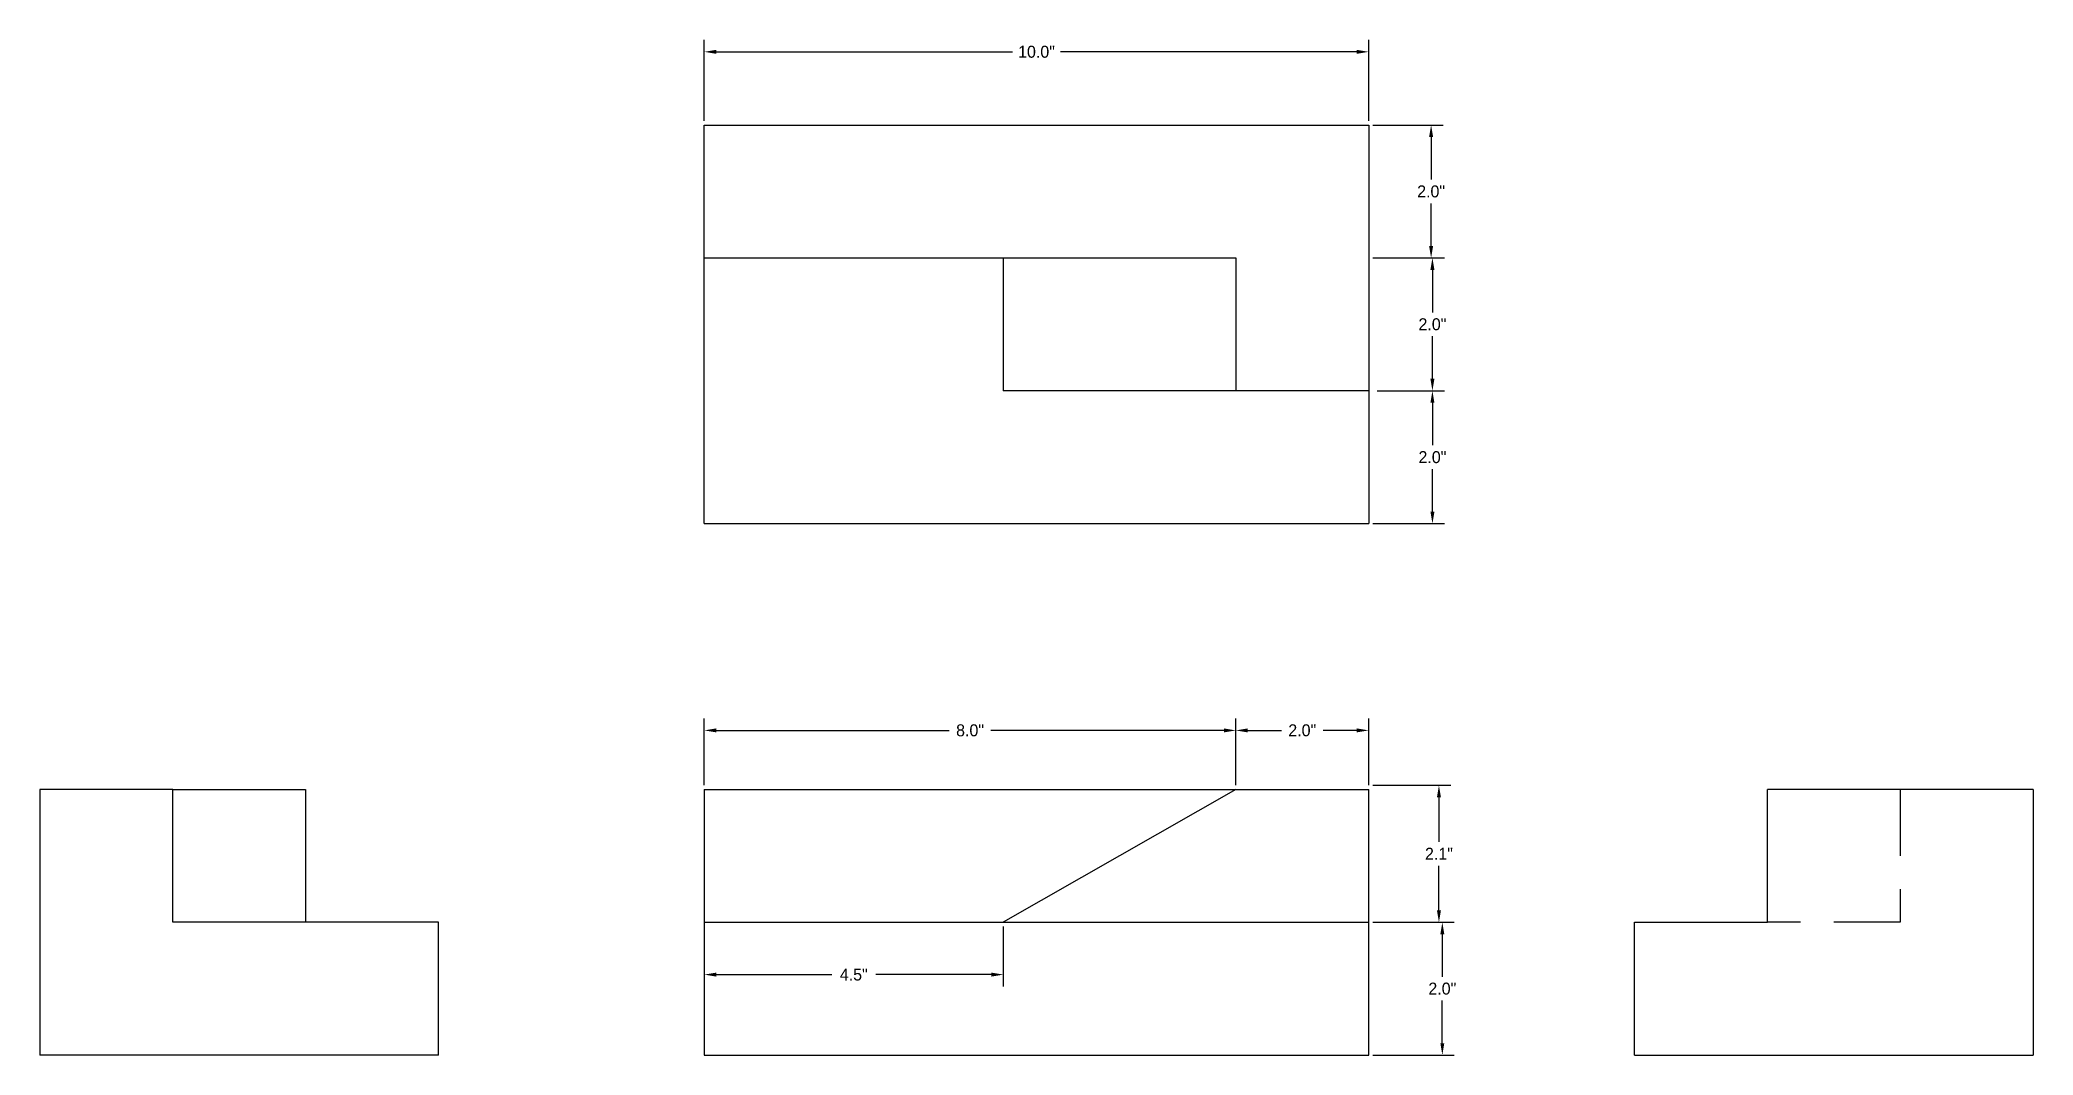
# Model space of a CAD drawing. Header units: inches. Extents: x 30.7 to 60.7, y 25.9 to 41.2.
import ezdxf

# ---------------------------------------------------------------- set-up
doc = ezdxf.new("R2010")
doc.units = ezdxf.units.IN
doc.header["$MEASUREMENT"] = 0
for name, pattern in [('ACAD_ISO03W100', [30, 12, -18]), ('CENTERX2', [4, 2.5, -0.5, 0.5, -0.5]), ('DASHEDX2', [1.5, 1, -0.5])]:
    doc.linetypes.add(name, pattern=pattern)
doc.dimstyles.get("Standard").update_dxf_attribs({"dimtxt": 0.18, "dimasz": 0.18, "dimexe": 0.18, "dimexo": 0.0625, "dimgap": 0.09, "dimtad": 0, "dimtih": 1, "dimtoh": 1, "dimdec": 1, "dimzin": 0, "dimdsep": 46, "dimlunit": 3, "dimtxsty": 'Standard', "dimcen": 0.09, "dimadec": 0, "dimazin": 0, "dimtfac": 1, "dimtdec": 1, "dimtofl": 0, "dimtmove": 0, "dimatfit": 3, "dimfxl": 1, "dimtolj": 1, "dimtzin": 0, "dimarcsym": 0})

# ---------------------------------------------------------------- blocks, each defined once
blk = doc.blocks.new('*D1')
at = {"color": 0, "lineweight": -2}
for p, q in [((40.699, 39.99), (40.699, 41.21)), ((50.699, 39.99), (50.699, 41.21)), ((40.879, 41.03), (45.339, 41.03)), ((50.519, 41.03), (46.059, 41.03))]:
    blk.add_line(p, q, dxfattribs=at)
at = {"color": 0}
for points in [[(40.879, 41.06), (40.879, 41), (40.699, 41.03)], [(50.519, 41.06), (50.519, 41), (50.699, 41.03)]]:
    blk.add_solid(points, dxfattribs=at)
at = {"layer": 'Defpoints', "color": 0}
for p in [(50.699, 41.03), (40.699, 39.928), (50.699, 39.928)]:
    blk.add_point(p, dxfattribs=at)
at = {"color": 0, "insert": (45.699, 41.03), "char_height": 0.18, "attachment_point": 5}
blk.add_mtext('\\A1;10.0"', dxfattribs=at)
blk = doc.blocks.new('*D2')
at = {"color": 0, "lineweight": -2}
for p, q in [((50.824, 37.928), (51.838, 37.928)), ((51.658, 37.748), (51.658, 37.108)), ((51.658, 36.108), (51.658, 36.748)), ((50.824, 35.928), (51.838, 35.928))]:
    blk.add_line(p, q, dxfattribs=at)
at = {"color": 0}
for points in [[(51.628, 37.748), (51.688, 37.748), (51.658, 37.928)], [(51.628, 36.108), (51.688, 36.108), (51.658, 35.928)]]:
    blk.add_solid(points, dxfattribs=at)
at = {"layer": 'Defpoints', "color": 0}
for p in [(50.761, 37.928), (50.761, 35.928), (51.658, 35.928)]:
    blk.add_point(p, dxfattribs=at)
at = {"color": 0, "insert": (51.658, 36.928), "char_height": 0.18, "attachment_point": 5}
blk.add_mtext('\\A1;2.0"', dxfattribs=at)
blk = doc.blocks.new('*D3')
at = {"color": 0, "lineweight": -2}
for p, q in [((50.886, 35.928), (51.838, 35.928)), ((51.658, 35.748), (51.658, 35.108)), ((51.658, 34.108), (51.658, 34.748)), ((50.761, 33.928), (51.838, 33.928))]:
    blk.add_line(p, q, dxfattribs=at)
at = {"color": 0}
for points in [[(51.628, 35.748), (51.688, 35.748), (51.658, 35.928)], [(51.628, 34.108), (51.688, 34.108), (51.658, 33.928)]]:
    blk.add_solid(points, dxfattribs=at)
at = {"layer": 'Defpoints', "color": 0}
for p in [(50.824, 35.928), (50.699, 33.928), (51.658, 33.928)]:
    blk.add_point(p, dxfattribs=at)
at = {"color": 0, "insert": (51.658, 34.928), "char_height": 0.18, "attachment_point": 5}
blk.add_mtext('\\A1;2.0"', dxfattribs=at)
blk = doc.blocks.new('*D4')
at = {"color": 0, "lineweight": -2}
for p, q in [((40.699, 29.99), (40.699, 30.996)), ((48.699, 29.99), (48.699, 30.996)), ((40.879, 30.816), (44.384, 30.816)), ((48.519, 30.816), (45.014, 30.816))]:
    blk.add_line(p, q, dxfattribs=at)
at = {"color": 0}
for points in [[(40.879, 30.846), (40.879, 30.786), (40.699, 30.816)], [(48.519, 30.846), (48.519, 30.786), (48.699, 30.816)]]:
    blk.add_solid(points, dxfattribs=at)
at = {"layer": 'Defpoints', "color": 0}
for p in [(48.699, 30.816), (40.699, 29.928), (48.699, 29.928)]:
    blk.add_point(p, dxfattribs=at)
at = {"color": 0, "insert": (44.699, 30.816), "char_height": 0.18, "attachment_point": 5}
blk.add_mtext('\\A1;8.0"', dxfattribs=at)
blk = doc.blocks.new('*D5')
at = {"color": 0, "lineweight": -2}
for p, q in [((48.699, 29.99), (48.699, 30.996)), ((50.699, 29.99), (50.699, 30.996)), ((48.879, 30.816), (49.384, 30.816)), ((50.519, 30.816), (50.014, 30.816))]:
    blk.add_line(p, q, dxfattribs=at)
at = {"color": 0}
for points in [[(48.879, 30.846), (48.879, 30.786), (48.699, 30.816)], [(50.519, 30.846), (50.519, 30.786), (50.699, 30.816)]]:
    blk.add_solid(points, dxfattribs=at)
at = {"layer": 'Defpoints', "color": 0}
for p in [(50.699, 30.816), (48.699, 29.928), (50.699, 29.928)]:
    blk.add_point(p, dxfattribs=at)
at = {"color": 0, "insert": (49.699, 30.816), "char_height": 0.18, "attachment_point": 5}
blk.add_mtext('\\A1;2.0"', dxfattribs=at)
blk = doc.blocks.new('*D6')
at = {"color": 0, "lineweight": -2}
for p, q in [((50.761, 29.99), (51.936, 29.99)), ((51.756, 29.81), (51.756, 29.139)), ((51.756, 28.108), (51.756, 28.779)), ((50.761, 27.928), (51.936, 27.928))]:
    blk.add_line(p, q, dxfattribs=at)
at = {"color": 0}
for points in [[(51.726, 29.81), (51.786, 29.81), (51.756, 29.99)], [(51.726, 28.108), (51.786, 28.108), (51.756, 27.928)]]:
    blk.add_solid(points, dxfattribs=at)
at = {"layer": 'Defpoints', "color": 0}
for p in [(50.699, 29.99), (50.699, 27.928), (51.756, 27.928)]:
    blk.add_point(p, dxfattribs=at)
at = {"color": 0, "insert": (51.756, 28.959), "char_height": 0.18, "attachment_point": 5}
blk.add_mtext('\\A1;2.1"', dxfattribs=at)
blk = doc.blocks.new('*D7')
at = {"color": 0, "lineweight": -2}
for p, q in [((50.824, 27.928), (51.987, 27.928)), ((51.807, 27.748), (51.807, 27.108)), ((51.807, 26.108), (51.807, 26.748)), ((50.761, 25.928), (51.987, 25.928))]:
    blk.add_line(p, q, dxfattribs=at)
at = {"color": 0}
for points in [[(51.777, 27.748), (51.837, 27.748), (51.807, 27.928)], [(51.777, 26.108), (51.837, 26.108), (51.807, 25.928)]]:
    blk.add_solid(points, dxfattribs=at)
at = {"layer": 'Defpoints', "color": 0}
for p in [(50.761, 27.928), (50.699, 25.928), (51.807, 25.928)]:
    blk.add_point(p, dxfattribs=at)
at = {"color": 0, "insert": (51.807, 26.928), "char_height": 0.18, "attachment_point": 5}
blk.add_mtext('\\A1;2.0"', dxfattribs=at)
blk = doc.blocks.new('*D8')
at = {"color": 0, "lineweight": -2}
for p, q in [((40.699, 27.865), (40.699, 26.96)), ((45.199, 27.865), (45.199, 26.96)), ((40.879, 27.14), (42.619, 27.14)), ((45.019, 27.14), (43.279, 27.14))]:
    blk.add_line(p, q, dxfattribs=at)
at = {"color": 0}
for points in [[(40.879, 27.17), (40.879, 27.11), (40.699, 27.14)], [(45.019, 27.17), (45.019, 27.11), (45.199, 27.14)]]:
    blk.add_solid(points, dxfattribs=at)
at = {"layer": 'Defpoints', "color": 0}
for p in [(40.699, 27.928), (45.199, 27.928), (45.199, 27.14)]:
    blk.add_point(p, dxfattribs=at)
at = {"color": 0, "insert": (42.949, 27.14), "char_height": 0.18, "attachment_point": 5}
blk.add_mtext('\\A1;4.5"', dxfattribs=at)
blk = doc.blocks.new('*D9')
at = {"color": 0, "lineweight": -2}
for p, q in [((50.761, 39.928), (51.818, 39.928)), ((51.638, 39.748), (51.638, 39.108)), ((51.638, 38.108), (51.638, 38.748)), ((50.761, 37.928), (51.818, 37.928))]:
    blk.add_line(p, q, dxfattribs=at)
at = {"color": 0}
for points in [[(51.608, 39.748), (51.668, 39.748), (51.638, 39.928)], [(51.608, 38.108), (51.668, 38.108), (51.638, 37.928)]]:
    blk.add_solid(points, dxfattribs=at)
at = {"layer": 'Defpoints', "color": 0}
for p in [(50.699, 39.928), (51.638, 39.928), (50.699, 37.928)]:
    blk.add_point(p, dxfattribs=at)
at = {"color": 0, "insert": (51.638, 38.928), "char_height": 0.18, "attachment_point": 5}
blk.add_mtext('\\A1;2.0"', dxfattribs=at)

msp = doc.modelspace()

# ---------------------------------------------------------------- linework, layer by layer
for p, q in [((40.699, 39.928), (40.699, 39.928)), ((40.699, 39.928), (50.699, 39.928)), ((40.699, 37.928), (40.699, 39.928)), ((50.699, 39.928), (50.699, 37.928)), ((40.699, 33.928), (40.699, 37.928)), ((40.699, 37.928), (45.199, 37.928)), ((45.199, 37.928), (48.699, 37.928)), ((45.199, 37.928), (45.199, 35.928)), ((48.699, 37.928), (48.699, 35.928)), ((50.699, 37.928), (50.699, 35.928)), ((48.699, 35.928), (45.199, 35.928)), ((50.699, 35.928), (48.699, 35.928)), ((48.699, 35.928), (48.699, 35.928)), ((50.699, 35.928), (50.699, 33.928)), ((40.699, 33.928), (50.699, 33.928)), ((32.699, 29.928), (30.699, 29.928)), ((30.699, 29.928), (30.699, 25.928)), ((32.699, 27.928), (32.699, 29.928)), ((32.699, 29.928), (32.699, 29.928)), ((32.699, 29.928), (34.699, 29.928)), ((34.699, 29.928), (34.699, 27.928)), ((40.699, 29.928), (40.699, 27.928)), ((40.699, 29.928), (48.699, 29.928)), ((48.699, 29.928), (45.199, 27.928)), ((48.699, 29.928), (50.699, 29.928)), ((50.699, 27.928), (50.699, 29.928)), ((56.699, 27.928), (56.699, 29.928)), ((58.699, 29.928), (56.699, 29.928)), ((60.699, 29.928), (58.699, 29.928)), ((60.699, 29.928), (60.699, 25.928)), ((34.699, 27.928), (32.699, 27.928)), ((36.699, 27.928), (34.699, 27.928)), ((36.699, 25.928), (36.699, 27.928)), ((40.699, 27.928), (40.699, 25.928)), ((40.699, 27.928), (45.199, 27.928)), ((45.199, 27.928), (50.699, 27.928)), ((50.699, 25.928), (50.699, 27.928)), ((54.699, 25.928), (54.699, 27.928)), ((54.699, 27.928), (56.699, 27.928)), ((36.699, 25.928), (30.699, 25.928)), ((40.699, 25.928), (50.699, 25.928)), ((54.699, 25.928), (60.699, 25.928))]:
    msp.add_line(p, q)
at = {"linetype": 'DASHEDX2'}
for p, q in [((58.699, 29.928), (58.699, 27.928)), ((58.699, 27.928), (56.699, 27.928)), ((56.699, 27.928), (56.699, 27.928))]:
    msp.add_line(p, q, dxfattribs=at)
at = {"linetype": 'ACAD_ISO03W100'}
msp.add_line((56.699, 27.928), (56.699, 27.928), dxfattribs=at)
msp.add_line((56.699, 27.928), (56.699, 27.928), dxfattribs=at)
at = {"linetype": 'CENTERX2'}
msp.add_line((56.699, 27.928), (56.699, 27.928), dxfattribs=at)

# ---------------------------------------------------------------- dimensions: what is measured, and where the dimension line sits
for base, p1, p2, picture, middle in [((50.699, 41.03), (40.699, 39.928), (50.699, 39.928), '*D1', (45.699, 41.03)), ((48.699, 30.816), (40.699, 29.928), (48.699, 29.928), '*D4', (44.699, 30.816)), ((50.699, 30.816), (48.699, 29.928), (50.699, 29.928), '*D5', (49.699, 30.816)), ((45.199, 27.14), (40.699, 27.928), (45.199, 27.928), '*D8', (42.949, 27.14))]:
    dim = msp.add_linear_dim(base=base, p1=p1, p2=p2, dimstyle='Standard')
    dim.commit()
    dim.dimension.update_dxf_attribs({"geometry": picture, "text_midpoint": middle})
for base, p1, p2, picture, middle in [((51.638, 39.928), (50.699, 37.928), (50.699, 39.928), '*D9', (51.638, 38.928)), ((51.658, 35.928), (50.761, 37.928), (50.761, 35.928), '*D2', (51.658, 36.928)), ((51.658, 33.928), (50.824, 35.928), (50.699, 33.928), '*D3', (51.658, 34.928)), ((51.756, 27.928), (50.699, 29.99), (50.699, 27.928), '*D6', (51.756, 28.959)), ((51.807, 25.928), (50.761, 27.928), (50.699, 25.928), '*D7', (51.807, 26.928))]:
    dim = msp.add_linear_dim(base=base, p1=p1, p2=p2, angle=90, dimstyle='Standard')
    dim.commit()
    dim.dimension.update_dxf_attribs({"geometry": picture, "text_midpoint": middle})

doc.saveas('drawing.dxf')
